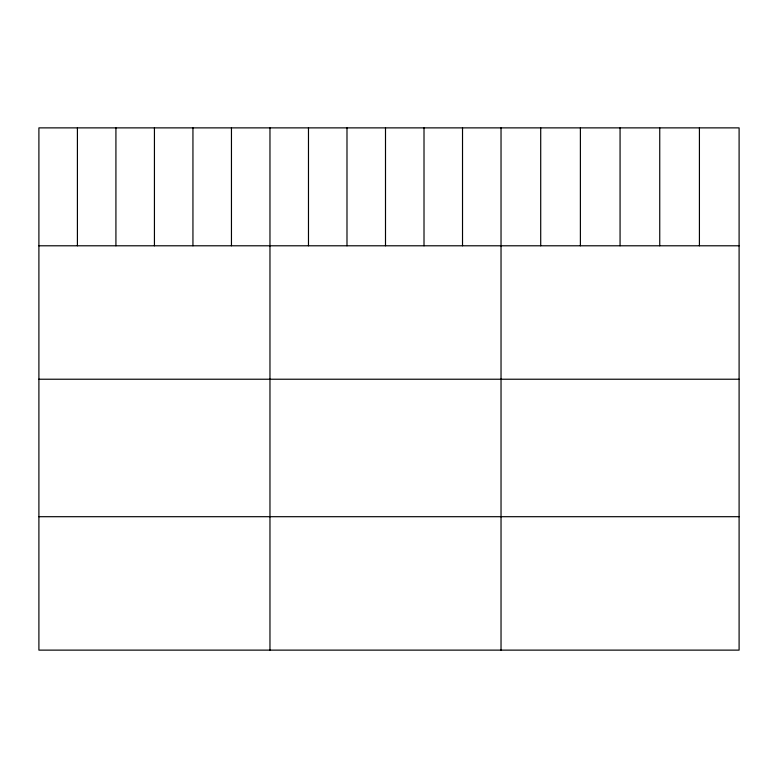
<?xml version="1.0" encoding="UTF-8"?>
<svg xmlns="http://www.w3.org/2000/svg" width="778" height="778" viewBox="0 0 778 778"><rect width="100%" height="100%" fill="white"/><g stroke="black" fill="none" stroke-linecap="round" stroke-linejoin="round"><path stroke-width="1.17" d="M739.1 245.79L739.1 650.126L38.9 650.126L38.9 127.874L739.1 127.874L739.1 245.79L38.9 245.79M38.9 379.226L739.1 379.226M38.9 516.699L739.1 516.699M699.422 127.874L699.422 245.79M659.744 127.874L659.744 245.79M620.066 127.874L620.066 245.79M580.388 127.874L580.388 245.79M540.71 127.874L540.71 245.79M501.032 127.874L501.032 650.126M462.521 127.874L462.521 245.79M424.01 127.874L424.01 245.79M385.499 127.874L385.499 245.79M346.988 127.874L346.988 245.79M308.477 127.874L308.477 245.79M269.966 127.874L269.966 650.126M231.455 127.874L231.455 245.79M192.944 127.874L192.944 245.79M154.433 127.874L154.433 245.79M115.922 127.874L115.922 245.79M77.411 127.874L77.411 245.79"/></g></svg>
